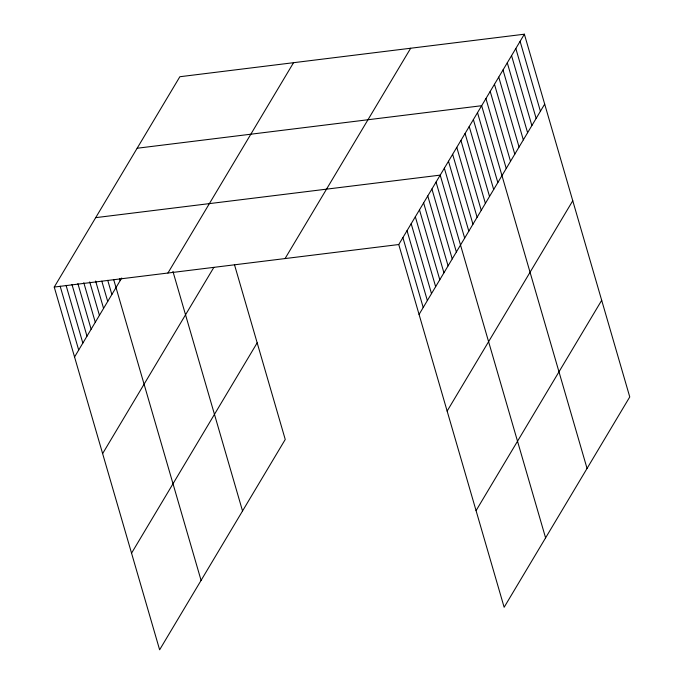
<?xml version="1.0" encoding="UTF-8"?>
<svg xmlns="http://www.w3.org/2000/svg" width="684" height="684" viewBox="0 0 684 684"><rect width="100%" height="100%" fill="white"/><g stroke="black" fill="none" stroke-linecap="round" stroke-linejoin="round"><path stroke-width="1.03" d="M234.45 264.605L285.245 439.47L159.628 649.8L54.241 287.058L179.858 76.728L524.371 34.2L629.759 396.942L504.142 607.272L398.755 244.53L524.371 34.2M74.556 356.971L121.709 278.02M167.931 273.027L293.547 62.689M102.626 453.603L213.835 267.41M285.066 258.561L410.682 48.231M131.55 553.168L257.175 342.838M419.061 314.452L544.686 104.113M447.139 411.084L572.764 200.754M476.064 510.64L601.689 300.31M137.151 148.24L481.664 105.712L587.052 468.454M95.692 217.649L440.205 175.121L545.593 537.863M54.241 287.058L398.755 244.53M520.105 41.348L540.411 111.27M515.83 48.504L536.145 118.418M511.564 55.652L531.87 125.574M507.289 62.808L527.603 132.722M503.014 69.956L523.328 139.878M498.747 77.104L519.062 147.026M494.472 84.26L514.787 154.174M490.206 91.408L510.521 161.33M485.931 98.564L506.245 168.478M477.517 112.655L497.832 182.568M473.371 119.597L493.686 189.511M469.224 126.531L489.539 196.453M465.077 133.474L485.392 203.396M460.93 140.417L481.245 210.339M456.792 147.359L477.099 217.273M452.646 154.302L472.952 224.215M448.499 161.236L468.814 231.158M444.352 168.178L464.667 238.1M436.059 182.064L456.373 251.977M431.912 189.006L452.227 258.92M427.774 195.949L448.08 265.862M423.627 202.883L443.933 272.805M419.48 209.826L439.795 279.747M415.333 216.768L435.648 286.682M411.187 223.711L431.501 293.624M407.04 230.653L427.355 300.567M402.893 237.587L423.208 307.509M172.932 271.403L242.538 510.982M119.563 278.593L120.153 280.62M113.655 279.457L201.079 580.391M107.739 280.32L111.86 294.505M101.83 281.184L107.713 301.447M95.623 281.03L103.575 308.39M89.715 281.885L99.428 315.324M83.799 282.748L95.281 322.267M77.89 283.612L91.134 329.209M71.974 284.476L86.988 336.152M66.066 285.331L82.841 343.094M60.149 286.194L78.694 350.028"/></g></svg>
